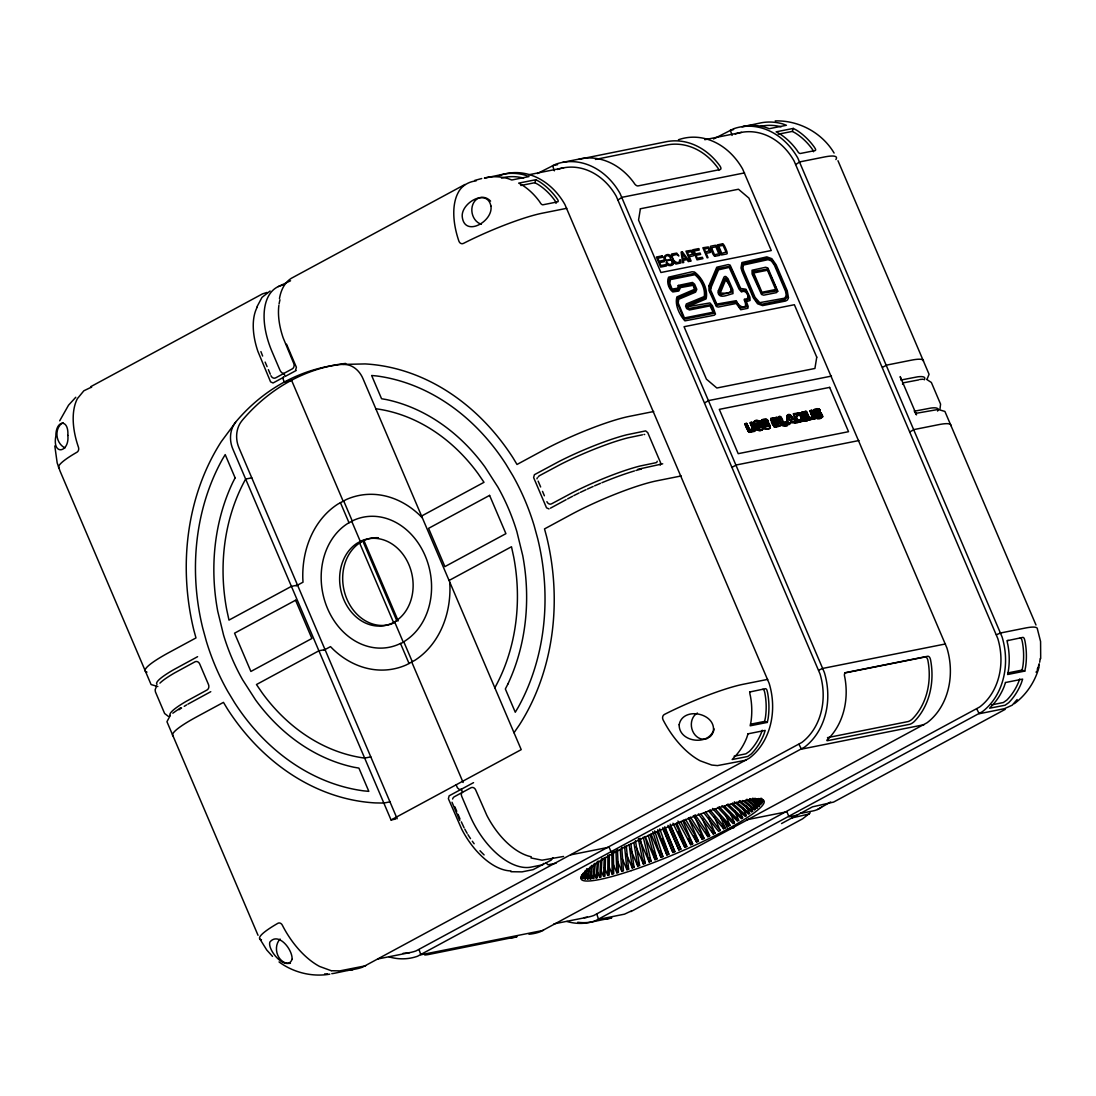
<?xml version="1.0" encoding="UTF-8"?>
<svg xmlns="http://www.w3.org/2000/svg" width="1096" height="1096" viewBox="0 0 1096 1096"><rect width="100%" height="100%" fill="white"/><g stroke="black" fill="none" stroke-linecap="round" stroke-linejoin="round"><path stroke-width="1.5" d="M609.321 854.784L609.171 875.033L607.773 875.389L607.938 855.14M605.499 857.442L604.924 876.115L603.622 876.416L604.197 857.757M601.937 858.264L600.964 877.019L599.759 877.28L600.635 860.223M1040.214 658.518L1039.707 662.244M1040.693 658.628L1040.583 641.516L1037.405 629.063A66.048 9.193 -23.1 0 0 1025.157 628.077L1000.648 632.967L996.415 634.748M598.485 861.114L597.306 877.773L596.197 877.978L597.375 861.319M595.292 863.306L593.964 878.348L592.963 878.499L594.292 863.456M592.347 865.361L590.95 878.745L590.059 878.841L591.456 865.443M589.675 867.251L588.292 878.978L587.511 879.006L588.703 868.964M587.305 868.977L585.333 879.006L586.634 868.95M584.456 872.128L584.058 878.91L585.237 870.539M582.812 873.457L582.497 878.608L583.236 873.594M581.825 874.8L581.017 877.951M283.426 376.764L283.056 379.01L284.344 382.038L290.467 380.819M660.272 465.129L660.641 462.868L647.75 432.66L645.667 430.892L626.775 434.783A60.787 8.467 -23.1 0 0 559.248 461.375L534.396 474.705L533.629 477.596L546.52 507.804L549 508.941M750.596 724.196L764.638 721.401L765.433 717.496A63.006 51.964 78.7 0 0 764.871 693.083L764.433 691.316A2.206 1.247 75.1 0 0 762.693 689.411M750.623 691.645A2.206 1.247 75.1 0 0 749.924 694.028L750.404 696.015A66.322 54.704 78.7 0 1 750.993 721.702L750.157 725.812L767.323 722.401L768.159 718.291A66.322 54.704 78.7 0 0 767.57 692.59L767.077 690.617A2.206 1.247 75.1 0 0 765.337 688.713L749.609 692.014M1008.046 672.889L1022.089 670.094L1022.883 666.19A63.006 51.964 78.7 0 0 1022.321 641.79L1021.883 640.009A2.206 1.247 75.1 0 0 1020.129 638.119M1008.073 640.338A2.206 1.247 75.1 0 0 1007.375 642.736L1007.854 644.722A66.322 54.704 78.7 0 1 1008.443 670.41L1007.608 674.52L1024.774 671.095L1025.609 666.985A66.322 54.704 78.7 0 0 1025.02 641.297L1024.527 639.311A2.206 1.247 75.1 0 0 1022.774 637.406L1007.06 640.722M279.466 298.605C280.864 290.002 285.097 281.097 293.344 277.206L464.992 184.457M1039.309 664.053L1037.364 670.149M536.971 478.856L537.245 477.829M295.619 370.16L296.386 367.27L286.536 344.185M552.932 857.784L551.137 860.141L533.135 869.649L522.011 871.868L510.942 871.731M520.819 185.498L534.862 182.703L535.848 179.717L539.218 181.552A66.322 54.704 78.7 0 1 556.658 198.143L557.741 199.801A2.206 1.123 48.7 0 1 557.672 201.856L542.958 204.788A2.206 1.123 48.7 0 1 540.575 203.226L539.506 201.554A66.322 54.704 78.7 0 0 522.066 184.964L518.682 183.128L535.848 179.717M778.27 134.192L792.312 131.397L793.298 128.41L796.669 130.246A66.322 54.704 78.7 0 1 814.109 146.837L815.191 148.508A2.206 1.123 48.7 0 1 815.123 150.549L800.409 153.481A2.206 1.123 48.7 0 1 798.025 151.919L796.956 150.262A66.322 54.704 78.7 0 0 779.503 133.671L776.132 131.835L793.298 128.41M762.213 730.237L761.391 732.717A63.006 51.964 78.7 0 1 749.39 751.377L745.924 753.815L734.115 756.199M1019.664 678.945L1018.842 681.411A63.006 51.964 78.7 0 1 1006.84 700.084L1003.374 702.509L991.565 704.892M1039.049 667.039C1035.172 681.575 1026.431 694.727 1014.334 703.701M59.691 420.823L68.541 405.191L75.788 397.259M940.012 408.794L940.573 404.123L931.367 382.477L926.6 379.367M256.642 307.442L261.971 297.4L270.096 291.029M927.298 378.654L929.052 374.298L928.6 373.174L837.974 160.715M761.569 798.313L762.693 801.82L758.555 798.888M394.752 622.186L395.615 621.199A44.169 36.428 78.7 0 0 408.877 564.632A44.169 36.428 78.7 0 0 361.365 540.903L357.118 543.205A44.169 36.428 78.7 0 0 343.87 599.759A44.169 36.428 78.7 0 0 391.368 623.487L394.752 622.186L403.328 642.311L398.889 644.215A66.322 54.704 78.7 0 1 327.553 608.568A66.322 54.704 78.7 0 1 347.459 523.641L353.844 520.189A66.322 54.704 78.7 0 1 425.18 555.823A66.322 54.704 78.7 0 1 405.273 640.763L403.328 642.311M156.523 686.288L155.139 689.754L155.427 691.877L164.633 713.523L168.359 716.373M296.208 585.867L303.003 582.195L302.797 578.113A88.434 72.939 78.7 0 1 337.828 504.119L346.336 499.516A88.434 72.939 78.7 0 1 419.535 515.038L422.248 517.764M323.69 650.312L330.499 646.626L333.198 649.366A88.434 72.939 78.7 0 0 406.397 664.875L414.905 660.285A88.434 72.939 78.7 0 0 449.935 586.292L449.73 582.209M1017.157 699.549L1012.156 705.208L1004.361 708.701L979.208 713.729L976.728 708.879M514.01 732.731L519.244 725.155A221.091 182.361 78.7 0 0 546.575 536.492L544.507 528.916L571.098 514.545A66.322 9.234 -23.1 0 1 656.682 480.843L681.205 475.952M760.788 799.601L761.788 803.176L754.938 798.217M394.533 622.473L393.711 622.87L359.447 542.547L364.434 540.301A44.169 36.428 78.7 0 1 378.421 537.739M1036.049 672.191L1036.761 671.259M170.277 715.441L166.948 721.702L258.026 935.285M759.638 801.053L760.514 804.67L752.349 798.642M810.191 812.862L802.656 818.794L631.008 911.543M90.461 387.6L83.844 390.793L77.391 398.629A66.322 36.346 61.6 0 0 78.268 446.675L78.391 447.004A3.959 3.083 83 0 1 77.008 452.196L76.788 452.319A66.048 9.193 -23.1 0 0 59.033 468.047M476.144 180.867C468.54 181.676 461.348 185.854 457.977 192.992A66.322 36.346 61.6 0 0 458.854 241.024L458.991 241.353A3.959 3.357 87.3 0 0 463.457 243.394L463.704 243.271A66.048 9.193 -23.1 0 1 542.26 213.199L566.783 208.309M749.431 799.176L758.843 806.3L759.418 805.766L757.432 801.08M746.198 799.806L756.815 808.081L757.5 807.492L755.514 802.82M753.226 804.67L755.226 809.355L754.404 809.971L742.65 800.518M830.631 801.984L817.602 809.451M172.826 713.195L180.662 707.742M750.582 806.656L752.582 811.341L751.651 811.999L738.841 801.313M631.351 910.968L624.501 914.16L598.608 919.366L596.799 914.16M746.266 805.642L749.596 813.438L748.554 814.136L734.375 801.834M618.076 199.924L621.953 197.321L744.54 172.894M795.833 164.496L799.71 161.907L824.233 157.016A66.048 9.193 -23.1 0 1 835.892 159.55M742.937 807.848L746.266 815.643L745.129 816.369L731.292 803.834M739.293 810.136L742.622 817.931L741.389 818.698L726.703 804.765M331.471 970.727L339.76 970.892L365.68 965.782M734.69 810.972L738.677 820.315L737.348 821.11L721.922 805.724M730.457 813.424L734.443 822.781L733.032 823.589L717.688 807.464M187.95 704.125L210.775 691.686M712.523 808.437L728.443 826.124L729.95 825.302L725.292 814.397M90.776 386.655L262.424 293.906L267.013 292.44M278.398 286.549L290.563 280.781M537.287 173.579L555.85 164.181A66.322 54.704 78.7 0 1 620.062 193.485L824.356 672.451A66.322 54.704 78.7 0 1 804.519 747.157L417.549 956.246A66.322 54.704 78.7 0 1 389.107 956.89M713.551 138.973L733.621 128.766A66.322 54.704 78.7 0 1 797.82 158.071L1002.114 637.023A66.322 54.704 78.7 0 1 982.276 711.742L595.32 920.818A66.322 54.704 78.7 0 1 566.865 921.462M283.905 377.12L273.055 382.984L270.575 381.846L257.903 351.405A60.787 33.318 61.6 0 1 257.094 307.373M296.098 370.53L285.261 376.394L283.85 373.394A4.206 2.302 61.6 0 1 279.891 370.037L272.082 351.734A65.239 35.757 61.6 0 1 282.905 285.083M421.576 516.038L484.007 482.309L478.185 473.787A176.867 145.891 78.7 0 0 375.805 408.74M197.595 656.682L173.346 669.889A60.787 8.467 -23.1 0 0 157.016 684.37M704.81 402.725L708.879 400.52L831.48 376.092M550.439 508.174L566.153 499.68M449.059 580.483L511.49 546.74L513.75 557.179A176.867 145.891 78.7 0 1 494.83 687.781M882.581 367.297L886.637 365.105L911.16 360.214A66.322 9.234 -23.1 0 1 923.462 361.2M732.306 467.156L736.375 464.964L858.963 440.537M910.064 431.742L914.133 429.55L938.656 424.659A66.322 9.234 -23.1 0 1 950.958 425.645M235.503 422.357A23.961 19.755 78.7 0 0 232.804 448.949L391.053 819.972L521.216 749.637L362.968 378.613A23.961 19.755 78.7 0 0 342.829 364.365M473.554 782.64L449.141 795.819L448.374 798.71L461.635 829.042A60.787 33.318 61.6 0 0 510.983 870.923M781.53 823.562L812.437 806.862L833.577 802.094L1005.224 709.345M708.345 810.684L723.62 828.727L725.196 827.891L719.88 815.41M567.577 498.899L572.591 496.269M714.222 816.479L720.209 830.508L718.565 831.357L703.961 812.972M698.412 813.931L713.318 834.029L715.03 833.166L708.372 817.575M767.707 679.383L743.198 684.274A66.048 9.193 -23.1 0 0 664.628 714.332L664.382 714.469A3.959 3.439 73.3 0 0 662.998 719.661L663.149 719.99A66.322 36.346 61.6 0 0 700.18 760.816L711.784 765.049L717.483 765.597L746.266 760.131M693.343 815.63L707.893 836.7L709.646 835.837L702.344 818.685M688.576 817.917L702.317 839.385L704.112 838.522L694.809 816.698M683.699 820.205L696.59 842.071L698.44 841.207L688.466 817.822M677.931 821L690.781 844.728L692.658 843.879L682.685 820.493M498.488 176.155L500.68 175.182A66.322 54.704 78.7 0 1 564.892 204.486L769.187 683.438A66.322 54.704 78.7 0 1 749.349 758.158L362.379 967.234A66.322 54.704 78.7 0 1 348.336 969.809M672.958 823.219L684.877 847.359L686.781 846.523L676.794 823.137M667.93 825.398L678.917 849.962L680.835 849.126L670.19 824.178M818.644 670.163L822.877 668.396L945.478 643.955M662.943 829.11L672.93 852.496L674.848 851.688L664.806 826.727M656.956 831.59L666.93 854.976L668.848 854.195L659.751 828.836M650.983 834.001L660.957 857.387L662.875 856.62L654.696 830.891M639.187 838.55L649.175 861.936L651.038 861.237L645.119 836.44L655.024 859.702L656.929 858.976L650.134 834.508M636.091 846.92L643.407 864.073L645.243 863.401L640.174 838.289M630.447 848.934L637.762 866.087L639.557 865.456L635.447 840.769M809.314 813.944L791.887 817.931M626.296 853.948L632.269 867.977L634.022 867.388L630.912 844.098M622.295 858.839L626.953 869.745L628.638 869.197L626.254 845.66M617.829 862.031L621.816 871.389L623.446 870.868L621.733 847.126M612.911 863.511L616.897 872.868L618.445 872.416L617.432 849.126M484.418 178.127L486.761 177.484A66.322 54.704 78.7 0 1 508.297 178.689L511.805 179.991L528.971 176.579L525.45 175.264A66.322 54.704 78.7 0 0 503.927 174.072L484.596 178.141M608.883 866.415L612.212 874.211L613.692 873.8L613.322 852.003M474.705 180.429L481.733 178.525M637.804 469.321L662.71 463.814M581.168 158.673L579.017 159.29L666.985 141.576A66.322 54.704 78.7 0 1 719.716 165.647L720.25 166.482A3.315 1.699 48.7 0 1 720.154 169.551L638.009 185.923A3.315 1.699 48.7 0 1 634.433 183.58L633.899 182.744A66.322 54.704 78.7 0 0 581.168 158.673L562.769 162.345M760.035 126.547L761.994 126.04A63.006 51.964 78.7 0 1 781.092 126.794M90.913 387.477L91.639 387.299M501.475 178.127L504.544 177.333A63.006 51.964 78.7 0 1 523.641 178.1M743.677 126.52L761.378 122.766A66.322 54.704 78.7 0 1 782.9 123.971L786.421 125.273L769.255 128.698L765.748 127.383A66.322 54.704 78.7 0 0 744.211 126.191L742.047 126.848M557.59 164.647L552.562 165.647L554.37 170.839M733.594 129.575L730.32 130.219L732.128 135.424M595.416 159.441L667.587 144.85A63.006 51.964 78.7 0 1 717.688 167.715L718.113 168.359A3.315 1.699 48.7 0 1 718.798 170.387M528.697 174.785L563.796 167.784M704.783 139.699L741.554 132.369M714.989 256.272L719.647 255.354A1.904 1.041 61.6 0 0 720.004 254.573L719.743 253.066A31.825 17.44 61.6 0 0 717.222 247.162L716.263 245.805A1.904 1.041 61.6 0 0 715.346 245.285L710.701 246.203A1.904 1.041 61.6 0 0 710.331 246.984L710.592 248.491A31.825 17.44 61.6 0 0 713.112 254.395L714.071 255.752A1.904 1.041 61.6 0 0 714.989 256.272M251.779 477.842L245.641 479.062A176.867 145.891 78.7 0 0 226.721 609.65L228.982 620.103L291.413 586.36L297.537 585.141M653.709 411.507L629.2 416.398A66.322 9.234 -23.1 0 0 543.602 450.1L517.011 464.471L513.065 457.909A221.091 182.361 78.7 0 0 365.16 363.927L341.199 364.461A221.091 182.361 78.7 0 0 236.599 420.987L221.241 441.688A221.091 182.361 78.7 0 0 193.896 630.351L195.979 637.927L169.387 652.298A66.322 9.234 -23.1 0 0 146.987 672.136M900.994 380.011L917.544 376.846A60.787 8.467 -23.1 0 1 924.257 379.846M642.434 434.811L628.063 437.811A60.787 8.467 -23.1 0 0 560.535 464.403L539.588 475.609A4.206 3.466 78.7 0 0 538.273 476.966M361.666 541.479L360.433 541.725L351.857 521.6M359.447 542.547L360.68 542.301M325.033 649.586L318.895 650.805L256.464 684.534L262.3 693.056A176.867 145.891 78.7 0 0 364.667 758.103L370.791 756.884M844.646 672.999L925.106 656.97A3.315 1.877 75.1 0 1 927.737 659.819L927.928 660.6A63.006 51.964 78.7 0 1 912.447 718.894L911.927 719.346A3.315 0.808 -32.7 0 1 907.94 721.593L827.48 737.635M389.971 801.834L383.847 803.067L375.312 802.916A221.091 182.361 78.7 0 1 227.42 708.934L223.461 702.372L196.869 716.743A66.322 9.234 -23.1 0 0 172.99 735.923M391.053 819.972L395.656 819.055M924.038 724.716L801.436 749.143L798.97 744.307M570.66 854.853L609.102 847.181L611.253 852.222L617.39 851.003M746.746 819.767L786.873 811.766L789.01 816.794L796.984 815.218M563.577 856.456L541.999 860.182L530.985 857.949M556.083 863.21L548.123 864.799L546.027 863.032M733.854 827.795L727.717 829.014L723.716 819.616M377.846 958.973L409.603 952.643M553.932 923.887L587.374 917.229M543.438 930.353L420.85 954.78L419.042 949.588M918.832 379.874L903.666 382.764A4.206 2.302 61.6 0 0 903.118 383.011M329.814 974.152C312.113 977.194 293.481 972.549 279.042 961.946M919.941 379.463L923.188 379.216M775.187 120.93C798.71 120.149 822.11 132.753 834.097 153.056M749.527 429.892C758.062 431.893 746.376 420.878 752.089 422.686M157.824 686.534L151.084 684.562L60.006 470.979L57.17 462.882L54.8 445.935M817.068 418.48L822.575 417.014L820.726 412.685L816.178 413.055L815.575 412.11L820.246 411.329L819.287 409.301L813.492 410.096L814.602 414.48C829.056 416.932 811.122 413.178 816.561 418.425M777.119 417.631L771.159 418.823A1.397 0.767 61.6 0 0 771.2 420.124C771.392 425.673 775.954 429.221 780.599 425.138C782.311 421.618 774.995 419.809 776.16 423.07C781.434 421.741 776.804 427.399 774.461 424.344M331.184 970.7L319.594 966.453A66.322 36.346 61.6 0 1 282.562 925.627L282.412 925.298A3.959 3.151 71.2 0 0 277.946 923.257L277.713 923.394A66.048 9.193 -23.1 0 0 261.451 939.779M1022.089 670.094L1024.774 671.095M764.638 721.401L767.323 722.401M792.312 131.397L795.518 133.137A63.006 51.964 78.7 0 1 812.081 148.905L813.04 150.385A2.206 1.123 48.7 0 1 813.506 151.741M534.862 182.703L538.067 184.443A63.006 51.964 78.7 0 1 554.631 200.198L555.59 201.691A2.206 1.123 48.7 0 1 555.987 203.376M762.939 425.44L767.734 425.317L767.912 426.056L763.282 426.317L764.94 429.153L770.42 428.07L768.556 423.083L763.611 423.015L763.501 421.919L768.077 421.727L766.227 419.384L761.638 420.302L761.158 421.439L763.446 425.481L767.803 425.056A2.781 1.521 61.6 0 1 768.214 426.015C754.788 426.481 774.721 433.509 769.31 424.166M760.514 798.354L763.2 800.628L760.432 798.696M758.761 798.491L762.898 801.423M756.637 798.765L762.131 802.724M752.801 798.148L760.967 804.163M750.007 798.628L759.418 805.766M746.883 799.217L757.5 807.492M744.773 800.943L755.226 809.355M739.759 800.642L752.582 811.341M736.69 802.258L749.596 813.438M732.429 803.108L746.266 815.643M727.936 804.012L742.622 817.931M790.12 415.137C784.818 412.754 787.914 428.207 789.737 422.7C796.025 419.754 799.779 427.892 789.983 414.74C784.092 412.932 787.818 428.659 789.969 422.878C791.271 419.151 795.669 424.714 796.052 422.193M724.429 806.135L738.677 820.315M719.099 806.67L734.443 822.781M821.274 413.014C814.068 411.795 814.26 412.219 820.26 411.685C821.479 406.438 809.012 408.685 814.205 413.767M814.862 414.178C818.479 412.575 823.959 417.014 817.191 416.275C812.177 418.549 826.877 419.206 821.301 413.809A1.397 0.767 61.6 0 0 820.315 412.685C809.218 413.576 818.561 410.699 819.863 410.425A1.397 0.767 61.6 0 0 818.876 409.315L813.67 410.342A1.397 0.767 61.6 0 0 813.725 411.644L815.616 415.083L819.986 414.658A2.781 1.521 61.6 0 1 820.397 415.617C811.451 414.781 817.945 422.672 822.781 416.535M769.104 423.399C757.446 421.015 763.611 423.125 768.269 421.987C768.625 416.59 757.062 419.302 762.035 424.166M760.021 421.549C756.857 418.466 750.102 422.412 754.802 426.399C756.267 428.413 764.118 425.878 757.829 428.07C749.828 428.659 767.995 433.742 761.857 425.645C750.828 420.617 754.76 427.221 760.597 422.686C752.13 414.672 750.76 430.44 760.172 426.577A2.781 1.521 61.6 0 1 760.583 427.536C746.609 428.372 768.296 434.824 761.336 425.07C745.746 423.659 761.158 424.234 760.24 422.303M777.818 418.234L776.653 417.302L770.803 418.973L774.543 426.947L780.818 425.33L779.27 421.152L775.53 421.892L776.201 423.467L778.571 423.933L775.023 424.741L772.94 420.796L773.105 419.878L778.297 419.508L777.53 417.631M272.507 956.383L266.766 950.027L259.971 939.121M715.167 808.875L729.95 825.302M749.349 430.057C747.39 421.467 742.102 421.193 747.993 430.632A1.411 0.767 61.6 0 0 748.979 431.755L754.486 430.755L754.706 429.303M709.92 809.848L725.196 827.891M705.605 812.122L720.209 830.508M701.111 814.424L715.03 833.166M695.097 814.766L709.646 835.837M690.384 817.054L704.112 838.522M780.681 416.987L778.872 416.973L782.462 425.385L787.818 424.316L787.065 422.549L783.147 422.741M685.548 819.356L698.44 841.207M747.609 430.714L749.568 432.372L754.733 431.331L755.322 429.975L751.938 422.111L750.061 422.714L752.664 428.947L749.431 429.591L746.732 423.385L744.691 423.782L748.554 431.755L754.61 431.043L754.897 429.262L751.829 422.618L750.568 423.001L752.829 429.591L749.568 430.18L746.513 423.426L744.992 424.097M680.616 821.63L692.658 843.879M675.602 823.877L686.781 846.523M461.32 821.863L464.074 827.727M670.533 826.11L680.835 849.126M821.493 413.767L822.356 415.822M778.297 418.713L778.42 419.782L773.132 420.754M757.514 803.19L758.843 806.3M755.487 804.957L756.815 808.081M727.114 823.014L728.443 826.124M722.291 825.603L723.62 828.727M711.989 830.905L713.318 834.029M705.893 832.028L707.893 836.7M700.317 834.714L702.317 839.385M693.932 835.837L696.59 842.071M538.136 481.117L540.643 486.98M542.52 491.378L544.397 495.789M688.11 838.495L690.781 844.728M678.219 831.768L684.877 847.359M669.601 828.124L678.917 849.962M664.875 828.302L674.848 851.688M662.203 838.604L668.848 854.195M660.203 850.386L662.875 856.62M653.6 851.181L656.929 858.976M649.709 858.113L651.038 861.237M643.914 860.278L645.243 863.401M638.228 862.333L639.557 865.456M632.693 864.265L634.022 867.388M627.309 866.073L628.638 869.197M604.458 867.594L607.773 875.389M600.964 870.183L603.622 876.416M597.087 871.046L599.759 877.28M593.539 871.731L596.197 877.978M590.963 873.813L592.963 878.499M589.621 875.636L590.95 878.745M588.072 874.156L590.059 878.841M585.524 874.334L587.511 879.006M583.332 874.334L585.333 879.006M363.927 540.547L398.19 620.87M362.708 540.794L396.971 621.117M343.665 500.831L352.254 520.97M403.739 641.667L412.329 661.806M291.385 379.86L343.267 501.461M411.918 662.436L463.129 782.489M340.404 502.585L348.994 522.724M400.478 643.434L409.068 663.56M456.142 784.805L457.429 787.832L459.512 789.6L461.348 789.23L462.512 792.271A4.206 2.302 61.6 0 0 461.813 796.559L469.622 814.862A65.239 35.757 61.6 0 0 531.163 867.1L542.301 864.867A4.206 2.302 61.6 0 0 543.465 863.415M265.136 362.077L267.082 366.612M268.369 369.64L270.301 374.188M454.813 806.766L456.758 811.314M458.046 814.342L459.978 818.876M452.004 802.258L459.786 820.493M397.177 818.753L238.928 447.73A23.961 19.755 78.7 0 1 241.641 421.124L242.723 419.768A221.091 182.361 78.7 0 1 345.637 363.434M1035.994 625.021L944.916 411.438L938.176 409.466L916.475 413.247L914.393 411.466L916.516 414.863L900.2 376.599L901.076 379.709M662.875 827.535L672.93 852.496M260.916 351.583L262.629 356.049M657.819 829.631L666.93 854.976M652.791 831.659L660.957 857.387M648.243 835.248L655.024 859.702M643.256 837.139L649.175 861.936M638.338 838.961L643.407 864.073M633.926 843.043L637.762 866.087M629.173 844.687L632.269 867.977M624.556 846.222L626.953 869.745M620.24 849.332L621.816 871.389M615.952 851.25L616.897 872.868M611.842 852.414L612.212 874.211M392.204 623.761A44.169 36.428 78.7 0 1 346.391 597.827A44.169 36.428 78.7 0 1 360.187 542.589M557.453 169.469A60.787 50.142 78.7 0 1 616.295 196.335L820.027 673.971A60.787 50.142 78.7 0 1 801.847 742.444L415.946 950.958A60.787 50.142 78.7 0 1 403.068 953.315M278.877 305.4A60.787 33.318 61.6 0 0 283.124 337.774L293.728 363.393A4.206 3.466 78.7 0 1 292.262 368.886L275.671 377.86A4.206 3.466 78.7 0 1 270.945 375.695M279.083 303.948A60.787 33.318 61.6 0 1 279.987 299.811M708.112 738.101A13.755 11.344 78.7 0 1 692.645 731.046A13.755 11.344 78.7 0 1 697.426 713.044M714.058 728.867A13.755 11.344 78.7 0 1 709.386 737.279M821.603 807.026A65.239 35.757 61.6 0 1 813.095 810.917L801.943 813.136A4.206 2.302 61.6 0 1 800.56 812.848M546.89 501.653A4.206 3.466 78.7 0 0 551.617 503.804L572.564 492.597A60.787 8.467 -23.1 0 1 640.091 466.005L656.038 462.69A4.206 2.302 61.6 0 0 657.203 461.238M573.852 495.611A60.787 8.467 -23.1 0 1 579.099 492.995M580.442 492.337A60.787 8.467 -23.1 0 1 585.99 489.72M587.401 489.063A60.787 8.467 -23.1 0 1 593.155 486.487M594.607 485.843A60.787 8.467 -23.1 0 1 600.457 483.336M601.923 482.72A60.787 8.467 -23.1 0 1 634.461 470.938M635.913 470.499A60.787 8.467 -23.1 0 1 641.379 469.02M531.272 856.757A60.787 33.318 61.6 0 1 486.857 815.41L475.664 789.928A4.206 3.466 78.7 0 0 470.938 787.764L454.333 796.737A4.206 3.466 78.7 0 0 452.634 799.039M735.211 134.054A60.787 50.142 78.7 0 1 794.066 160.907L997.798 638.543A60.787 50.142 78.7 0 1 979.619 707.03L593.717 915.53A60.787 50.142 78.7 0 1 584.127 917.681M1038.912 664.135A13.755 11.344 78.7 0 1 1038.556 665.834M1038.022 667.464A13.755 11.344 78.7 0 1 1037.309 668.957M902.501 384.203A4.206 2.302 61.6 0 1 902.72 383.504M914.311 410.671A4.206 2.302 61.6 0 0 915.694 410.959L930.86 408.068A60.787 8.467 -23.1 0 1 937.573 411.069M678.451 139.754A66.322 54.704 78.7 0 1 742.65 169.058L946.944 648.024A66.322 54.704 78.7 0 1 927.106 722.73L540.15 931.819A66.322 54.704 78.7 0 1 528.971 934.23M644.01 434.495A4.206 2.302 61.6 0 1 644.667 434.509M481.35 224.255A13.755 11.344 78.7 0 1 472.869 204.363A13.755 11.344 78.7 0 1 490.583 201.13M507.708 938.053A66.322 54.704 78.7 0 0 514.832 937.327L517.024 936.683L429.015 954.424A66.322 54.704 78.7 0 1 424.755 955M602.101 919.243A66.322 54.704 78.7 0 0 609.239 918.517L611.774 917.79L592.073 921.928A66.322 54.704 78.7 0 1 577.729 922.257M159.92 683.137A60.787 8.467 -23.1 0 1 174.634 672.903L194.992 661.806A4.206 3.466 78.7 0 1 199.705 663.971L208.473 684.507A4.206 3.466 78.7 0 1 207.007 690L186.663 701.098A60.787 8.467 -23.1 0 0 170.318 715.578M178.949 709.77A60.787 8.467 -23.1 0 1 181.607 707.975M184.224 706.345A60.787 8.467 -23.1 0 1 186.663 704.865M484.117 854.907A60.787 33.318 61.6 0 1 480.007 850.729M474.157 843.742A60.787 33.318 61.6 0 1 472.308 841.235M470.526 838.659A60.787 33.318 61.6 0 1 467.965 834.659M467.143 833.303A60.787 33.318 61.6 0 1 464.814 829.138M347.528 970.385A66.322 54.704 78.7 0 0 351.789 969.809L354.337 969.097L334.623 973.234A66.322 54.704 78.7 0 1 331.787 973.659M290.413 963.274A13.755 11.344 78.7 0 1 277.754 955.219A13.755 11.344 78.7 0 1 280.083 939.067M327.499 973.96A66.322 54.704 78.7 0 1 324.608 973.933M65.007 447.88A13.755 11.344 78.7 0 1 56.978 435.413A13.755 11.344 78.7 0 1 63.034 422.618M292.084 959.315C287.056 972.426 267.314 950.849 269.835 942.108C278.288 931.532 292.755 949.602 292.084 959.315M789.079 416.425C786.86 423.988 797.395 419.494 789.079 416.425M67.856 435.441C69.637 452.744 51.964 456.032 55.869 435.975C55.745 419.823 68.911 418.48 67.856 435.441M789.531 416.946C787.339 422.179 795.682 419.878 789.545 416.918M679.164 724.744C678.78 741.951 707.605 746.143 713.4 730.635C715.537 712.784 682.548 706.358 679.164 724.744M687.836 306.688L709.975 302.934L712.51 305.853L715.496 314.127L714.236 315.237L684.877 320.868C679.602 314.963 674.588 304.935 676.903 296.906L694.398 289.371L693.179 285.303L680.506 287.59L678.821 291.029L672.793 291.947C668.601 288.878 666.382 281.96 668.601 277.151L692.014 271.781L694.439 272C702.221 277.576 708.345 289.467 706.098 298.907L687.836 306.688M673.519 263.602C672.78 266.643 666.3 266.355 666.108 262.629L666.957 262.451C672.341 269.246 675.341 256.204 666.642 261.204C659.148 257.67 669.396 250.491 671.231 257.464L670.396 257.629C664.998 250.833 661.998 263.876 670.711 258.889L673.519 263.602M693.727 254.943L693.275 255.889L689.261 256.697L691.11 261.04L690.261 261.204L685.973 251.135L691.398 250.313L693.727 254.943M710.633 251.573L710.181 252.518L706.167 253.327L708.016 257.67L707.167 257.834L702.879 247.764L708.304 246.943L710.633 251.573M490.912 206.007C493.584 221.324 464.553 237.709 462.252 216.816C460.758 202.897 487.172 187.841 490.912 206.007M790.202 422.809C789.175 428.262 786.86 418.686 783.503 422.837C780.626 411.274 774.803 416.699 782.421 425.632C794.929 429.646 781.352 412.247 790.298 414.754C799.08 424.741 798.066 422.59 790.202 422.809M672.601 255.45C670.656 260.218 679.821 266.109 679.63 259.93L680.479 259.766L680.931 262.93L676.109 264.026A1.904 1.041 61.6 0 1 675.177 263.506L674.218 262.136A31.825 17.44 61.6 0 1 671.711 256.231L671.437 254.738A1.904 1.041 61.6 0 1 671.807 253.957L676.739 253.108L678.849 255.943L676.629 254.505L672.601 255.45M711.496 247.696L714.496 254.724L718.853 253.861L715.852 246.833L711.496 247.696M726.073 251.998L721.798 253.409L718.688 246.121L723.031 245.394L726.073 251.998M678.246 285.44L677.684 288.221L672.136 289.084L669.834 283.343L670.396 279.603L694.85 274.726C700.851 279.521 705.564 288.947 704.249 296.536L686.329 303.948L685.589 306.181L686.658 308.62L689.425 309.976L710.003 305.88L713.14 312.196L684.425 317.936L678.205 303.003L678.725 299.276L695.576 292.166L696.823 289.371L694.617 284.207L692.508 282.439L678.246 285.44M679.191 286.631L678.219 289.632L672.588 290.577C669.423 287.837 667.711 282.289 669.492 278.37L694.645 273.37C701.55 278.535 706.975 289.193 705.18 297.701L687.151 305.305L686.904 307.181L688.726 308.524L710.715 304.647L714.387 313.223L684.164 319.196L677.136 302.633L677.808 298.098L695.001 290.769L695.768 289.002L692.713 283.809L679.191 286.631M692.713 254.108L688.658 255.3L687.411 252.354L691.48 251.642L692.713 254.108M709.619 250.737L705.577 251.943L704.317 248.984L708.386 248.271L709.619 250.737M640.393 208.774L638.557 220.063L660.929 272.507L771.269 250.532L748.897 198.088L738.471 189.238L640.393 208.774M816.753 357.173L814.917 368.462L716.853 388.011L706.427 379.161L684.055 326.718L794.381 304.729L816.753 357.173M710.77 288.193L710.838 290.44L716.798 304.085L736.265 300.674C738.773 307.935 749.376 310.689 744.143 299.797L744.513 299.03C751.623 299.962 746.349 288.454 741.513 291.988L738.992 289.043L729.169 267.41L718.51 269.835L710.77 288.193M719.277 291.796L719.277 293.673L721.058 294.769L732.347 291.837L726.114 277.973L724.771 278.562L719.277 291.796M708.961 285.727L708.961 290.55L716.332 306.51L718.236 307.058L736.211 303.482L740.704 309.73L747.883 308.305L748.184 306.401L746.417 301.647L750.061 300.496L749.911 297.084L745.965 289.221L740.663 288.44L730.142 265.095L728.265 264.561L716.77 267.219L708.961 285.727M718.387 290.659L717.976 292.303C719.031 299.866 728.717 294.276 732.977 293.632L732.854 289.728L727.977 278.617L725.936 276.589A4.453 2.439 61.6 0 0 723.826 277.439L718.387 290.659M709.893 286.919L709.92 290.55L716.551 305.359L735.759 302.058L736.964 302.318L740.005 308.086L747.157 306.647L745.225 300.674L749.349 298.838L746.732 291.988L745.732 290.344L740.8 290.317L729.922 266.246L717.675 268.534L709.893 286.919M748.034 733.827L746.746 737.731A66.322 54.704 78.7 0 1 734.115 757.377L732.169 759.514L747.664 756.514L751.281 753.966A66.322 54.704 78.7 0 0 763.912 734.306L765.2 730.402L748.034 733.827M1005.484 682.52L1004.196 686.425A66.322 54.704 78.7 0 1 991.565 706.084L989.62 708.208L1005.114 705.221L1008.717 702.659A66.322 54.704 78.7 0 0 1021.362 683.014L1022.65 679.109L1005.484 682.52M786.339 295.893L784.462 298.208L759.761 302.647L755.034 297.304L743.91 271.246A6.713 3.685 61.6 0 1 743.705 264.999L768.022 259.67L771.42 260.93L774.393 265.177L785.517 291.235L786.339 295.893M803.573 420.563L797.039 422.07L793.737 414.261L800.094 413.055A1.397 0.767 61.6 0 1 801.08 414.165L803.573 420.563M762.542 428.742C760.46 433.906 752.938 427.029 758.09 428.673C765.967 425.207 753.226 428.837 753.911 423.563A1.397 0.767 61.6 0 1 753.87 422.261L759.062 421.234A1.397 0.767 61.6 0 1 760.049 422.344C758.747 422.618 749.417 425.495 760.501 424.604A1.397 0.767 61.6 0 1 761.487 425.728L762.542 428.742M770.173 427.221C768.091 432.386 760.569 425.508 765.72 427.139C773.612 423.686 760.871 427.317 761.542 422.042A1.397 0.767 61.6 0 1 761.501 420.741L766.707 419.713A1.397 0.767 61.6 0 1 767.693 420.823C766.337 421.07 757.103 424.001 768.145 423.083A1.397 0.767 61.6 0 1 769.132 424.193L770.173 427.221M814.698 418.343L808.78 419.837A1.411 0.767 61.6 0 1 807.807 418.713C803.341 400.396 805.861 422.59 812.643 417.672C808.464 408.178 812.3 408.137 814.698 418.343M787.408 296.769L785.065 299.605L762.008 304.209L757.774 302.674L754.103 297.496L742.992 271.424L742.047 268.369L742.8 263.766L767.433 258.272L771.639 259.807L775.283 264.999L786.394 291.057L787.408 296.769M814.917 418.535L808.369 419.837L804.724 411.822L806.327 411.507L809.204 417.891L812.52 417.384L810.095 410.753L811.698 410.425L814.917 418.535M788.462 297.633L787.517 299.934L785.654 301.016L762.611 305.606L757.555 303.784L753.212 297.674L742.102 271.603L740.992 267.986L741.896 262.547L766.83 256.875L771.844 258.683L776.173 264.821L787.284 290.878L788.462 297.633M803.806 420.754L797.08 422.481L793.49 414.055L800.518 413.041L803.806 420.754M725.689 279.768L720.291 292.975C735.443 294.523 732.238 288.221 725.689 279.768M781.037 425.508L774.05 426.906L770.776 418.302L777.571 417.384L778.722 419.987L773.269 420.535L774.845 424.275L778.352 423.755L776.146 423.714L775.297 421.713L779.133 420.796L781.037 425.508M804.026 420.919L797.039 422.714L793.34 413.713L800.56 412.808L804.026 420.919M815.136 418.713L808.327 420.069L804.574 411.48L806.546 411.466L809.369 417.686L812.479 417.028L809.875 410.808L811.739 410.192L815.136 418.713M777.776 291.221L776.448 292.632L763.734 295.166L761.542 294.495L752.116 274.027L752.034 270.233L765.625 267.26L767.858 267.945L777.776 291.221M801.779 419.535C790.367 423.851 798.724 405.835 801.779 419.535M807.273 420.672L805.218 420.837L801.71 412.041L803.683 412.028L807.273 420.672M752.925 271.479L753.034 273.973L761.734 293.358L776.448 290.947L776.338 288.44L767.638 269.068L752.925 271.479M801.56 419.357C790.367 422.796 799.847 407.493 801.56 419.357M235.119 477.856L232.695 482.61A187.937 155.016 78.7 0 0 217.748 611.294L223.584 635.159A187.937 155.016 78.7 0 0 242.654 679.849L255.546 699.906A187.937 155.016 78.7 0 0 354.104 767.269L358.913 768.104L368.831 791.353L363.625 790.86A210.035 173.237 78.7 0 1 234.558 702.646L227.639 691.192A210.035 173.237 78.7 0 1 206.349 641.256L202.719 628.008A210.035 173.237 78.7 0 1 222.283 459.498L225.201 454.607L235.119 477.856M507.791 684.233L505.352 688.973L515.271 712.236L518.189 707.345A210.035 173.237 78.7 0 0 537.752 538.835L534.136 525.587A210.035 173.237 78.7 0 0 512.832 475.65L505.914 464.183A210.035 173.237 78.7 0 0 376.846 375.983L371.64 375.49L381.559 398.739L386.367 399.574A187.937 155.016 78.7 0 1 484.925 466.937L497.831 486.994A187.937 155.016 78.7 0 1 516.887 531.683L522.724 555.549A187.937 155.016 78.7 0 1 507.791 684.233M789.353 416.631C786.955 422.919 796.491 419.932 789.353 416.631M796.395 415.877C798.299 427.07 806.286 412.685 796.395 415.877M806.793 420.289C798.683 417.631 803.245 403.369 806.793 420.289M787.572 424.111C778.434 431.482 777.311 405.671 782.969 422.823C783.846 424.947 787.517 420.919 787.572 424.111M828.508 738.581L827.85 739.156A3.315 0.808 -32.7 0 0 827.548 740.677L909.68 724.305A3.315 0.808 -32.7 0 0 913.667 722.058L914.324 721.469A66.322 54.704 78.7 0 0 930.614 660.107L930.381 659.107A3.315 1.877 75.1 0 0 927.75 656.257L845.605 672.629A3.315 1.877 75.1 0 0 844.564 676.218L844.797 677.205A66.322 54.704 78.7 0 1 828.508 738.581M807.053 420.494L805.45 420.809L802.025 412.247L803.669 412.411L807.053 420.494M775.68 289.508L761.967 292.248L753.733 272.945L767.46 270.233L775.68 289.508M295.578 600.224L234.558 633.187L250.888 671.451L311.894 638.489L295.578 600.224M489.597 495.392L428.577 528.354L444.894 566.618L505.914 533.656L489.597 495.392M662.299 255.848L656.381 257.026L660.669 267.095L666.587 265.917L665.998 264.533L660.929 265.547L659.669 262.588L664.313 261.67L663.724 260.273L659.08 261.204L657.819 258.245L662.888 257.245L662.299 255.848M682.37 251.847L681.109 252.107L682.657 262.725L683.712 262.506L683.383 260.314L686.904 259.615L688.356 261.588L689.411 261.369L682.37 251.847M698.645 248.614L692.727 249.792L697.029 259.862L702.947 258.67L702.358 257.286L697.275 258.3L696.015 255.341L700.673 254.423L700.084 253.025L695.426 253.957L694.165 251.011L699.248 249.998L698.645 248.614M722.538 243.846L717.25 244.901L721.538 254.971L726.826 253.916A1.904 1.041 61.6 0 0 727.196 253.135L726.936 251.642A31.825 17.44 61.6 0 0 724.415 245.737L723.456 244.367A1.904 1.041 61.6 0 0 722.538 243.846M685.932 258.3L683.178 258.848L682.397 253.519L685.932 258.3M829.645 387.381L719.305 409.37L738.197 453.675L848.537 431.687L829.645 387.381M631.282 870.621A99.489 13.851 -23.1 0 0 764.076 801.012A99.489 13.851 -23.1 0 0 622.295 848.386A99.489 13.851 -23.1 0 0 631.282 870.621"/></g></svg>
